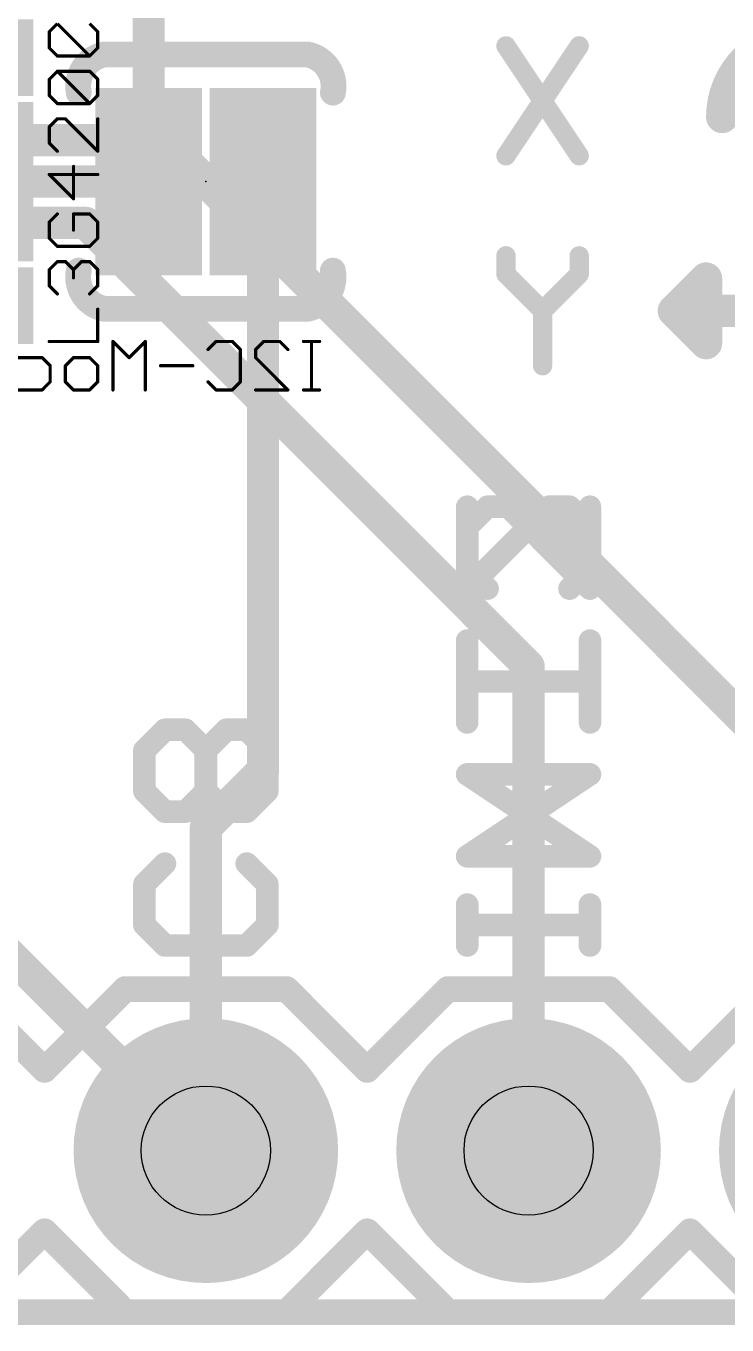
# Model space of a CAD drawing. Extents: x -24 to 83, y -11 to 17.
# Drawn here: x 12.55 to 18.07, y -0.1 to 10.11 of the extents above; entities that cross this region are included whole.
import ezdxf

# ---------------------------------------------------------------- set-up
doc = ezdxf.new("R2010")
doc.units = 0
for name, color, linetype in [('1', 22, 'CONTINUOUS'), ('16', 175, 'CONTINUOUS'), ('17', 82, 'CONTINUOUS'), ('20', 53, 'CONTINUOUS'), ('21', 53, 'CONTINUOUS'), ('22', 53, 'CONTINUOUS'), ('24', 7, 'CONTINUOUS'), ('27', 253, 'CONTINUOUS'), ('28', 253, 'CONTINUOUS'), ('29', 253, 'CONTINUOUS'), ('30', 253, 'CONTINUOUS'), ('44', 253, 'CONTINUOUS'), ('51', 53, 'CONTINUOUS')]:
    doc.layers.add(name, color=color, linetype=linetype)

# ---------------------------------------------------------------- blocks, each defined once
blk = doc.blocks.new('RECT')
blk.add_solid([(-0.5, -0.5), (0.5, -0.5), (-0.5, 0.5), (0.5, 0.5)])
blk = doc.blocks.new('ROUNDP')
at = {"const_width": 0.5}
blk.add_lwpolyline([(0, -0.25, 1), (0, 0.25, 1), (0, -0.25)], format="xyb", dxfattribs=at)

msp = doc.modelspace()

# ---------------------------------------------------------------- linework, layer by layer
at = {"layer": '1'}
for points, const_width in [([(13.645, 9.215), (12.01, 9.215)], 0.254), ([(19.05, 3.81), (13.645, 9.215)], 0.254), ([(13.025, 8.565), (12.01, 8.565)], 0.254), ([(16.51, 5.08), (13.025, 8.565)], 0.254), ([(16.51, 1.27), (16.51, 5.08)], 0.254), ([(13.97, 1.27), (12.01, 3.23)], 0.254), ([(0, 0), (20.32, 0)], 0.2032)]:
    msp.add_lwpolyline(points, dxfattribs=dict(at, const_width=const_width))
at = {"layer": '1', "const_width": 0.127}
for points in [[(13.6899, 9.2599, 1), (13.6001, 9.1701)], [(13.645, 9.1515, 1), (13.645, 9.2785)], [(13.0699, 8.6099, 1), (12.9801, 8.5201)], [(13.025, 8.5015, 1), (13.025, 8.6285)], [(16.5735, 5.08, 1), (16.4465, 5.08)], [(16.4651, 5.0351, 1), (16.5549, 5.1249)], [(13.9251, 1.2251, 1), (14.0149, 1.3149)], [(16.4465, 1.27, 1), (16.5735, 1.27)]]:
    msp.add_lwpolyline(points, format="xyb", dxfattribs=at)
at = {"layer": '16'}
for points, const_width in [([(13.52, 8.89), (13.52, 12.7)], 0.254), ([(10.16, 8.89), (13.52, 8.89)], 0.254), ([(14.42, 4.26), (14.42, 8.89)], 0.254), ([(13.97, 3.81), (14.42, 4.26)], 0.254), ([(13.97, 1.27), (13.97, 3.81)], 0.254), ([(0, 0), (20.32, 0)], 0.2032)]:
    msp.add_lwpolyline(points, dxfattribs=dict(at, const_width=const_width))
at = {"layer": '16', "const_width": 0.127}
for points in [[(13.52, 8.8265, 1), (13.52, 8.9535)], [(14.4835, 8.89, 1), (14.3565, 8.89)], [(13.4565, 8.89, 1), (13.5835, 8.89)], [(14.3565, 4.26, 1), (14.4835, 4.26)], [(14.4649, 4.2151, 1), (14.3751, 4.3049)], [(14.0335, 3.81, 1), (13.9065, 3.81)], [(13.9251, 3.8549, 1), (14.0149, 3.7651)], [(13.9065, 1.27, 1), (14.0335, 1.27)]]:
    msp.add_lwpolyline(points, format="xyb", dxfattribs=at)
at = {"layer": '20', "const_width": 0.2032}
msp.add_lwpolyline([(20.32, 0), (0, 0)], dxfattribs=at)
at = {"layer": '21'}
for points, const_width in [([(19.304, 9.398, 1), (18.034, 9.398)], 0.254), ([(16.3639, 9.9787, 1), (16.3005, 9.9364)], 0.0762), ([(16.9401, 9.9364, 1), (16.8767, 9.9787)], 0.0762), ([(17.9705, 9.398, 1), (18.0975, 9.398)], 0.127), ([(16.3005, 9.1143, 1), (16.3639, 9.0721)], 0.0762), ([(16.8767, 9.0721, 1), (16.9401, 9.1143)], 0.0762), ([(16.3703, 8.3065, 1), (16.2941, 8.3065)], 0.0762), ([(16.9465, 8.3065, 1), (16.8703, 8.3065)], 0.0762), ([(16.3591, 8.1894, 1), (16.3053, 8.1355)], 0.0762), ([(16.2941, 8.1625, 1), (16.3703, 8.1625)], 0.0762), ([(16.8703, 8.1625, 1), (16.9465, 8.1625)], 0.0762), ([(16.9354, 8.1355, 1), (16.8815, 8.1894)], 0.0762), ([(17.9705, 8.128, 1), (17.8435, 8.128)], 0.127), ([(17.9519, 8.0831, 1), (17.8621, 8.1729)], 0.127), ([(17.653, 7.9375, 1), (17.653, 7.8105)], 0.127), ([(17.6979, 7.9189, 1), (17.6081, 7.8291)], 0.127), ([(17.6081, 7.9189, 1), (17.6979, 7.8291)], 0.127), ([(16.6584, 7.8744, 1), (16.5822, 7.8744)], 0.0762), ([(16.5934, 7.9013, 1), (16.6473, 7.8474)], 0.0762), ([(16.5934, 7.8474, 1), (16.6473, 7.9013)], 0.0762), ([(17.8435, 7.62, 1), (17.9705, 7.62)], 0.127), ([(17.8621, 7.5751, 1), (17.9519, 7.6649)], 0.127), ([(16.5822, 7.4422, 1), (16.6584, 7.4422)], 0.0762), ([(16.1876, 6.3779, 1), (16.1876, 6.289)], 0.0889), ([(16.219, 6.302, 1), (16.1562, 6.3649)], 0.0889), ([(16.38, 6.3649, 1), (16.3172, 6.302)], 0.0889), ([(16.3486, 6.289, 1), (16.3486, 6.3779)], 0.0889), ([(17.0371, 6.3335, 1), (16.9481, 6.3335)], 0.0889), ([(16.071, 6.1725, 1), (15.9821, 6.1725)], 0.0889), ([(15.9951, 6.2039, 1), (16.058, 6.141)], 0.0889), ([(16.058, 5.8819, 1), (15.9951, 5.819)], 0.0889), ([(15.9821, 5.8505, 1), (16.071, 5.8505)], 0.0889), ([(16.1562, 5.658, 1), (16.219, 5.7209)], 0.0889), ([(16.9481, 5.6895, 1), (17.0371, 5.6895)], 0.0889), ([(16.9612, 5.658, 1), (17.024, 5.7209)], 0.0889), ([(16.071, 5.281, 1), (15.9821, 5.281)], 0.0889), ([(16.0266, 5.0035, 1), (16.0266, 4.9146)], 0.0889), ([(16.9926, 4.9146, 1), (16.9926, 5.0035)], 0.0889), ([(13.679, 4.5479, 1), (13.6162, 4.6108)], 0.0889), ([(14.1306, 4.6238, 1), (14.1306, 4.5349)], 0.0889), ([(14.162, 4.5479, 1), (14.0992, 4.6108)], 0.0889), ([(14.323, 4.6108, 1), (14.2602, 4.5479)], 0.0889), ([(14.2916, 4.5349, 1), (14.2916, 4.6238)], 0.0889), ([(15.9821, 4.637, 1), (16.071, 4.637)], 0.0889), ([(13.531, 4.4184, 1), (13.4421, 4.4184)], 0.0889), ([(14.014, 4.4184, 1), (13.9251, 4.4184)], 0.0889), ([(14.497, 4.4184, 1), (14.4082, 4.4184)], 0.0889), ([(13.4551, 4.4498, 1), (13.518, 4.3869)], 0.0889), ([(13.9382, 4.4498, 1), (14.001, 4.3869)], 0.0889), ([(14.4212, 4.3869, 1), (14.484, 4.4498)], 0.0889), ([(16.0266, 4.273, 1), (16.0266, 4.1841)], 0.0889), ([(17.0173, 4.1916, 1), (16.9679, 4.2655)], 0.0889), ([(16.9926, 4.1841, 1), (16.9926, 4.273)], 0.0889), ([(13.518, 4.1278, 1), (13.4551, 4.0649)], 0.0889), ([(13.4421, 4.0964, 1), (13.531, 4.0964)], 0.0889), ([(13.9251, 4.0964, 1), (14.014, 4.0964)], 0.0889), ([(14.001, 4.0649, 1), (13.9382, 4.1278)], 0.0889), ([(14.4082, 4.0964, 1), (14.497, 4.0964)], 0.0889), ([(14.484, 4.0649, 1), (14.4212, 4.1278)], 0.0889), ([(13.6476, 3.9798, 1), (13.6476, 3.8909)], 0.0889), ([(13.6162, 3.9039, 1), (13.679, 3.9668)], 0.0889), ([(13.7772, 3.9668, 1), (13.84, 3.9039)], 0.0889), ([(13.8086, 3.8909, 1), (13.8086, 3.9798)], 0.0889), ([(14.2602, 3.9668, 1), (14.323, 3.9039)], 0.0889), ([(13.679, 3.4955, 1), (13.6162, 3.5583)], 0.0889), ([(14.323, 3.5583, 1), (14.2602, 3.4955)], 0.0889), ([(16.0266, 3.629, 1), (16.0266, 3.5401)], 0.0889), ([(16.0019, 3.6215, 1), (16.0512, 3.5476)], 0.0889), ([(16.9926, 3.5401, 1), (16.9926, 3.629)], 0.0889), ([(13.531, 3.3659, 1), (13.4421, 3.3659)], 0.0889), ([(13.4551, 3.3973, 1), (13.518, 3.3345)], 0.0889), ([(14.497, 3.3659, 1), (14.4082, 3.3659)], 0.0889), ([(14.4212, 3.3345, 1), (14.484, 3.3973)], 0.0889), ([(16.071, 3.2049, 1), (15.9821, 3.2049)], 0.0889), ([(17.0371, 3.2049, 1), (16.9481, 3.2049)], 0.0889), ([(13.518, 3.0753, 1), (13.4551, 3.0125)], 0.0889), ([(13.4421, 3.0439, 1), (13.531, 3.0439)], 0.0889), ([(14.4082, 3.0439, 1), (14.497, 3.0439)], 0.0889), ([(14.484, 3.0125, 1), (14.4212, 3.0753)], 0.0889), ([(16.0266, 3.0884, 1), (16.0266, 2.9995)], 0.0889), ([(16.9926, 2.9995, 1), (16.9926, 3.0884)], 0.0889), ([(13.6476, 2.9274, 1), (13.6476, 2.8385)], 0.0889), ([(14.2916, 2.8385, 1), (14.2916, 2.9274)], 0.0889), ([(13.6162, 2.8515, 1), (13.679, 2.9143)], 0.0889), ([(14.2602, 2.9143, 1), (14.323, 2.8515)], 0.0889), ([(15.9821, 2.8829, 1), (16.071, 2.8829)], 0.0889), ([(16.9481, 2.8829, 1), (17.0371, 2.8829)], 0.0889), ([(13.335, 2.5908, 1), (13.335, 2.4892)], 0.1016), ([(13.3709, 2.5041, 1), (13.2991, 2.5759)], 0.1016), ([(14.6409, 2.5759, 1), (14.5691, 2.5041)], 0.1016), ([(14.605, 2.4892, 1), (14.605, 2.5908)], 0.1016), ([(15.875, 2.5908, 1), (15.875, 2.4892)], 0.1016), ([(15.9109, 2.5041, 1), (15.8391, 2.5759)], 0.1016), ([(17.1809, 2.5759, 1), (17.1091, 2.5041)], 0.1016), ([(17.145, 2.4892, 1), (17.145, 2.5908)], 0.1016), ([(12.6641, 1.9409, 1), (12.7359, 1.8691)], 0.1016), ([(12.6641, 1.8691, 1), (12.7359, 1.9409)], 0.1016), ([(15.2041, 1.9409, 1), (15.2759, 1.8691)], 0.1016), ([(15.2041, 1.8691, 1), (15.2759, 1.9409)], 0.1016), ([(17.7441, 1.9409, 1), (17.8159, 1.8691)], 0.1016), ([(17.7441, 1.8691, 1), (17.8159, 1.9409)], 0.1016), ([(12.7359, 0.6709, 1), (12.6641, 0.5991)], 0.1016), ([(12.7359, 0.5991, 1), (12.6641, 0.6709)], 0.1016), ([(15.2759, 0.6709, 1), (15.2041, 0.5991)], 0.1016), ([(15.2759, 0.5991, 1), (15.2041, 0.6709)], 0.1016), ([(17.8159, 0.6709, 1), (17.7441, 0.5991)], 0.1016), ([(17.8159, 0.5991, 1), (17.7441, 0.6709)], 0.1016), ([(13.335, 0.0508, 1), (13.335, -0.0508)], 0.1016), ([(13.2991, -0.0359, 1), (13.3709, 0.0359)], 0.1016), ([(14.5691, 0.0359, 1), (14.6409, -0.0359)], 0.1016), ([(14.605, -0.0508, 1), (14.605, 0.0508)], 0.1016), ([(15.875, 0.0508, 1), (15.875, -0.0508)], 0.1016), ([(15.8391, -0.0359, 1), (15.9109, 0.0359)], 0.1016), ([(17.1091, 0.0359, 1), (17.1809, -0.0359)], 0.1016), ([(17.145, -0.0508, 1), (17.145, 0.0508)], 0.1016)]:
    msp.add_lwpolyline(points, format="xyb", dxfattribs=dict(at, const_width=const_width))
for points, const_width in [([(16.3322, 9.9575), (16.9084, 9.0932)], 0.1524), ([(16.9084, 9.9575), (16.3322, 9.0932)], 0.1524), ([(16.3322, 8.3065), (16.3322, 8.1625)], 0.1524), ([(16.9084, 8.1625), (16.9084, 8.3065)], 0.1524), ([(16.3322, 8.1625), (16.6203, 7.8744)], 0.1524), ([(16.6203, 7.8744), (16.9084, 8.1625)], 0.1524), ([(17.653, 7.874), (17.907, 8.128)], 0.254), ([(17.907, 8.128), (17.907, 7.62)], 0.254), ([(17.653, 7.874), (19.558, 7.874)], 0.254), ([(17.653, 7.874), (17.907, 7.62)], 0.254), ([(16.6203, 7.8744), (16.6203, 7.4422)], 0.1524), ([(16.1876, 6.3335), (16.0266, 6.1725)], 0.1778), ([(16.3486, 6.3335), (16.1876, 6.3335)], 0.1778), ([(16.9926, 5.6895), (16.3486, 6.3335)], 0.1778), ([(16.9926, 6.3335), (16.9926, 5.6895)], 0.1778), ([(16.0266, 6.1725), (16.0266, 5.8505)], 0.1778), ([(16.0266, 5.8505), (16.1876, 5.6895)], 0.1778), ([(16.0266, 4.637), (16.0266, 5.281)], 0.1778), ([(16.9926, 4.959), (16.0266, 4.959)], 0.1778), ([(13.6476, 4.5794), (13.4866, 4.4184)], 0.1778), ([(13.9696, 4.4184), (14.1306, 4.5794)], 0.1778), ([(14.1306, 4.5794), (14.2916, 4.5794)], 0.1778), ([(14.2916, 4.5794), (14.4526, 4.4184)], 0.1778), ([(13.4866, 4.4184), (13.4866, 4.0964)], 0.1778), ([(13.9696, 4.0964), (13.9696, 4.4184)], 0.1778), ([(14.4526, 4.4184), (14.4526, 4.0964)], 0.1778), ([(16.0266, 3.5845), (16.9926, 4.2286)], 0.1778), ([(16.9926, 4.2286), (16.0266, 4.2286)], 0.1778), ([(13.4866, 4.0964), (13.6476, 3.9354)], 0.1778), ([(13.8086, 3.9354), (13.9696, 4.0964)], 0.1778), ([(14.4526, 4.0964), (14.2916, 3.9354)], 0.1778), ([(13.6476, 3.9354), (13.8086, 3.9354)], 0.1778), ([(13.6476, 3.5269), (13.4866, 3.3659)], 0.1778), ([(14.4526, 3.3659), (14.2916, 3.5269)], 0.1778), ([(16.9926, 3.5845), (16.0266, 3.5845)], 0.1778), ([(13.4866, 3.3659), (13.4866, 3.0439)], 0.1778), ([(14.4526, 3.0439), (14.4526, 3.3659)], 0.1778), ([(16.0266, 2.8829), (16.0266, 3.2049)], 0.1778), ([(16.9926, 2.8829), (16.9926, 3.2049)], 0.1778), ([(13.4866, 3.0439), (13.6476, 2.8829)], 0.1778), ([(14.2916, 2.8829), (14.4526, 3.0439)], 0.1778), ([(16.9926, 3.0439), (16.0266, 3.0439)], 0.1778), ([(13.6476, 2.8829), (14.2916, 2.8829)], 0.1778), ([(12.065, 2.54), (12.7, 1.905)], 0.2032), ([(12.7, 1.905), (13.335, 2.54)], 0.2032), ([(13.335, 2.54), (14.605, 2.54)], 0.2032), ([(14.605, 2.54), (15.24, 1.905)], 0.2032), ([(15.875, 2.54), (15.24, 1.905)], 0.2032), ([(15.875, 2.54), (17.145, 2.54)], 0.2032), ([(17.145, 2.54), (17.78, 1.905)], 0.2032), ([(18.415, 2.54), (17.78, 1.905)], 0.2032), ([(12.7, 0.635), (12.065, 0)], 0.2032), ([(13.335, 0), (12.7, 0.635)], 0.2032), ([(15.24, 0.635), (14.605, 0)], 0.2032), ([(15.24, 0.635), (15.875, 0)], 0.2032), ([(17.78, 0.635), (17.145, 0)], 0.2032), ([(17.78, 0.635), (18.415, 0)], 0.2032), ([(14.605, 0), (13.335, 0)], 0.2032), ([(17.145, 0), (15.875, 0)], 0.2032)]:
    msp.add_lwpolyline(points, dxfattribs=dict(at, const_width=const_width))
at = {"layer": '22'}
for points, const_width in [([(13.17, 9.89, 0.4142), (12.97, 9.59)], 0.2032), ([(13.17, 9.9408, 1), (13.17, 9.8392)], 0.1016), ([(13.18, 9.8402, 1), (13.16, 9.9398)], 0.1016), ([(14.97, 9.59, 0.4142), (14.77, 9.89)], 0.2032), ([(14.78, 9.9398, 1), (14.76, 9.8402)], 0.1016), ([(14.77, 9.8392, 1), (14.77, 9.9408)], 0.1016), ([(12.9202, 9.58, 1), (13.0198, 9.6)], 0.1016), ([(14.9202, 9.6, 1), (15.0198, 9.58)], 0.1016), ([(12.97, 8.19, 0.4142), (13.17, 7.89)], 0.2032), ([(13.0198, 8.18, 1), (12.9202, 8.2)], 0.1016), ([(14.77, 7.89, 0.4142), (14.97, 8.19)], 0.2032), ([(15.0198, 8.2, 1), (14.9202, 8.18)], 0.1016), ([(13.17, 7.9408, 1), (13.17, 7.8392)], 0.1016), ([(13.16, 7.8402, 1), (13.18, 7.9398)], 0.1016), ([(14.76, 7.9398, 1), (14.78, 7.8402)], 0.1016), ([(14.77, 7.8392, 1), (14.77, 7.9408)], 0.1016), ([(16.0719, 6.3335, 1), (15.983, 6.3335)], 0.0889), ([(16.6714, 6.3779, 1), (16.6714, 6.289)], 0.0889), ([(16.7028, 6.302, 1), (16.64, 6.3649)], 0.0889), ([(16.8638, 6.3649, 1), (16.801, 6.302)], 0.0889), ([(16.8324, 6.289, 1), (16.8324, 6.3779)], 0.0889), ([(17.0379, 6.1725, 1), (16.949, 6.1725)], 0.0889), ([(16.962, 6.141, 1), (17.0249, 6.2039)], 0.0889), ([(17.0249, 5.819, 1), (16.962, 5.8819)], 0.0889), ([(16.949, 5.8505, 1), (17.0379, 5.8505)], 0.0889), ([(15.996, 5.7209, 1), (16.0588, 5.658)], 0.0889), ([(15.983, 5.6895, 1), (16.0719, 5.6895)], 0.0889), ([(16.801, 5.7209, 1), (16.8638, 5.658)], 0.0889), ([(17.0379, 5.281, 1), (16.949, 5.281)], 0.0889), ([(16.0274, 5.0035, 1), (16.0274, 4.9146)], 0.0889), ([(16.9934, 4.9146, 1), (16.9934, 5.0035)], 0.0889), ([(13.6484, 4.6238, 1), (13.6484, 4.5349)], 0.0889), ([(13.6798, 4.5479, 1), (13.617, 4.6108)], 0.0889), ([(13.8408, 4.6108, 1), (13.778, 4.5479)], 0.0889), ([(13.8094, 4.5349, 1), (13.8094, 4.6238)], 0.0889), ([(14.3238, 4.6108, 1), (14.261, 4.5479)], 0.0889), ([(16.949, 4.637, 1), (17.0379, 4.637)], 0.0889), ([(13.5319, 4.4184, 1), (13.443, 4.4184)], 0.0889), ([(14.0149, 4.4184, 1), (13.926, 4.4184)], 0.0889), ([(14.4979, 4.4184, 1), (14.409, 4.4184)], 0.0889), ([(13.456, 4.4498, 1), (13.5188, 4.3869)], 0.0889), ([(13.939, 4.3869, 1), (14.0018, 4.4498)], 0.0889), ([(14.422, 4.3869, 1), (14.4849, 4.4498)], 0.0889), ([(16.0274, 4.273, 1), (16.0274, 4.1841)], 0.0889), ([(16.0521, 4.2655, 1), (16.0027, 4.1916)], 0.0889), ([(16.9934, 4.1841, 1), (16.9934, 4.273)], 0.0889), ([(13.5188, 4.1278, 1), (13.456, 4.0649)], 0.0889), ([(13.443, 4.0964, 1), (13.5319, 4.0964)], 0.0889), ([(14.0018, 4.1278, 1), (13.939, 4.0649)], 0.0889), ([(13.926, 4.0964, 1), (14.0149, 4.0964)], 0.0889), ([(14.409, 4.0964, 1), (14.4979, 4.0964)], 0.0889), ([(14.4849, 4.0649, 1), (14.422, 4.1278)], 0.0889), ([(13.617, 3.9039, 1), (13.6798, 3.9668)], 0.0889), ([(14.1314, 3.9798, 1), (14.1314, 3.8909)], 0.0889), ([(14.1, 3.9039, 1), (14.1628, 3.9668)], 0.0889), ([(14.261, 3.9668, 1), (14.3238, 3.9039)], 0.0889), ([(14.2924, 3.8909, 1), (14.2924, 3.9798)], 0.0889), ([(13.6798, 3.4955, 1), (13.617, 3.5583)], 0.0889), ([(14.3238, 3.5583, 1), (14.261, 3.4955)], 0.0889), ([(16.0274, 3.629, 1), (16.0274, 3.5401)], 0.0889), ([(16.9688, 3.5476, 1), (17.0181, 3.6215)], 0.0889), ([(16.9934, 3.5401, 1), (16.9934, 3.629)], 0.0889), ([(13.5319, 3.3659, 1), (13.443, 3.3659)], 0.0889), ([(13.456, 3.3973, 1), (13.5188, 3.3345)], 0.0889), ([(14.4979, 3.3659, 1), (14.409, 3.3659)], 0.0889), ([(14.422, 3.3345, 1), (14.4849, 3.3973)], 0.0889), ([(16.0719, 3.2049, 1), (15.983, 3.2049)], 0.0889), ([(17.0379, 3.2049, 1), (16.949, 3.2049)], 0.0889), ([(13.5188, 3.0753, 1), (13.456, 3.0125)], 0.0889), ([(13.443, 3.0439, 1), (13.5319, 3.0439)], 0.0889), ([(14.409, 3.0439, 1), (14.4979, 3.0439)], 0.0889), ([(14.4849, 3.0125, 1), (14.422, 3.0753)], 0.0889), ([(16.0274, 3.0884, 1), (16.0274, 2.9995)], 0.0889), ([(16.9934, 2.9995, 1), (16.9934, 3.0884)], 0.0889), ([(13.6484, 2.9274, 1), (13.6484, 2.8385)], 0.0889), ([(14.2924, 2.8385, 1), (14.2924, 2.9274)], 0.0889), ([(13.617, 2.8515, 1), (13.6798, 2.9143)], 0.0889), ([(14.261, 2.9143, 1), (14.3238, 2.8515)], 0.0889), ([(15.983, 2.8829, 1), (16.0719, 2.8829)], 0.0889), ([(16.949, 2.8829, 1), (17.0379, 2.8829)], 0.0889)]:
    msp.add_lwpolyline(points, format="xyb", dxfattribs=dict(at, const_width=const_width))
for points, const_width in [([(14.77, 9.89), (13.17, 9.89)], 0.2032), ([(13.17, 7.89), (14.77, 7.89)], 0.2032), ([(16.0274, 6.3335), (16.0274, 5.6895)], 0.1778), ([(16.0274, 5.6895), (16.6714, 6.3335)], 0.1778), ([(16.6714, 6.3335), (16.8324, 6.3335)], 0.1778), ([(16.8324, 6.3335), (16.9934, 6.1725)], 0.1778), ([(16.9934, 6.1725), (16.9934, 5.8505)], 0.1778), ([(16.9934, 5.8505), (16.8324, 5.6895)], 0.1778), ([(16.9934, 4.637), (16.9934, 5.281)], 0.1778), ([(16.0274, 4.959), (16.9934, 4.959)], 0.1778), ([(13.6484, 4.5794), (13.4874, 4.4184)], 0.1778), ([(13.8094, 4.5794), (13.6484, 4.5794)], 0.1778), ([(13.9704, 4.4184), (13.8094, 4.5794)], 0.1778), ([(14.2924, 4.5794), (14.4534, 4.4184)], 0.1778), ([(13.4874, 4.4184), (13.4874, 4.0964)], 0.1778), ([(13.9704, 4.0964), (13.9704, 4.4184)], 0.1778), ([(14.4534, 4.4184), (14.4534, 4.0964)], 0.1778), ([(16.9934, 3.5845), (16.0274, 4.2286)], 0.1778), ([(16.0274, 4.2286), (16.9934, 4.2286)], 0.1778), ([(13.4874, 4.0964), (13.6484, 3.9354)], 0.1778), ([(14.1314, 3.9354), (13.9704, 4.0964)], 0.1778), ([(14.4534, 4.0964), (14.2924, 3.9354)], 0.1778), ([(14.2924, 3.9354), (14.1314, 3.9354)], 0.1778), ([(13.4874, 3.3659), (13.6484, 3.5269)], 0.1778), ([(14.2924, 3.5269), (14.4534, 3.3659)], 0.1778), ([(16.0274, 3.5845), (16.9934, 3.5845)], 0.1778), ([(13.4874, 3.0439), (13.4874, 3.3659)], 0.1778), ([(14.4534, 3.3659), (14.4534, 3.0439)], 0.1778), ([(16.0274, 2.8829), (16.0274, 3.2049)], 0.1778), ([(16.9934, 2.8829), (16.9934, 3.2049)], 0.1778), ([(13.6484, 2.8829), (13.4874, 3.0439)], 0.1778), ([(14.4534, 3.0439), (14.2924, 2.8829)], 0.1778), ([(16.0274, 3.0439), (16.9934, 3.0439)], 0.1778), ([(14.2924, 2.8829), (13.6484, 2.8829)], 0.1778)]:
    msp.add_lwpolyline(points, dxfattribs=dict(at, const_width=const_width))
at = {"layer": '24'}
msp.add_point((13.97, 8.89), dxfattribs=at)
at = {"layer": '27', "const_width": 0.0254}
for points in [[(12.7378, 10.0686), (12.8013, 10.1322)], [(13.0555, 9.8779), (12.8013, 10.1322)], [(13.0555, 10.1322), (13.1191, 10.0686)], [(12.7378, 9.9415), (12.7378, 10.0686)], [(13.1191, 10.0686), (13.1191, 9.9415)], [(12.8013, 9.8779), (12.7378, 9.9415)], [(13.1191, 9.9415), (13.0555, 9.8779)], [(13.0555, 9.8779), (12.8013, 9.8779)], [(12.7378, 9.6944), (12.8013, 9.7579)], [(12.7378, 9.5673), (12.7378, 9.6944)], [(12.8013, 9.7579), (13.0555, 9.7579)], [(13.0555, 9.5037), (12.8013, 9.7579)], [(13.0555, 9.7579), (13.1191, 9.6944)], [(13.1191, 9.6944), (13.1191, 9.5673)], [(12.8013, 9.5037), (12.7378, 9.5673)], [(13.0555, 9.5037), (12.8013, 9.5037)], [(13.1191, 9.5673), (13.0555, 9.5037)], [(12.8013, 9.3837), (12.7378, 9.3202)], [(12.7378, 9.3202), (12.7378, 9.1931)], [(12.8649, 9.3837), (12.8013, 9.3837)], [(13.1191, 9.1295), (12.8649, 9.3837)], [(13.1191, 9.3837), (13.1191, 9.1295)], [(12.7378, 9.1931), (12.8013, 9.1295)], [(12.9284, 8.7553), (12.9284, 9.0095)], [(13.1191, 8.946), (12.7378, 8.946)], [(12.7378, 8.946), (12.9284, 8.7553)], [(12.8013, 8.6353), (12.7378, 8.5718)], [(12.7378, 8.5718), (12.7378, 8.4447)], [(13.0555, 8.6353), (12.9284, 8.6353)], [(12.9284, 8.6353), (12.9284, 8.5082)], [(13.1191, 8.5718), (13.0555, 8.6353)], [(13.1191, 8.4447), (13.1191, 8.5718)], [(12.7378, 8.4447), (12.8013, 8.3811)], [(12.8013, 8.3811), (13.0555, 8.3811)], [(13.0555, 8.3811), (13.1191, 8.4447)], [(12.7378, 8.1976), (12.8013, 8.2611)], [(12.7378, 8.0705), (12.7378, 8.1976)], [(12.8013, 8.2611), (12.8649, 8.2611)], [(12.8649, 8.2611), (12.9284, 8.1976)], [(12.9284, 8.1976), (12.992, 8.2611)], [(12.9284, 8.1976), (12.9284, 8.134)], [(12.992, 8.2611), (13.0555, 8.2611)], [(13.0555, 8.2611), (13.1191, 8.1976)], [(13.1191, 8.1976), (13.1191, 8.0705)], [(12.8013, 8.0069), (12.7378, 8.0705)], [(13.1191, 8.0705), (13.0555, 8.0069)], [(13.1191, 7.6327), (13.1191, 7.8869)], [(12.7378, 7.6327), (13.1191, 7.6327)]]:
    msp.add_lwpolyline(points, dxfattribs=at)
at = {"layer": '27', "const_width": 0.0127}
for points in [[(12.7441, 10.0686, 1), (12.7314, 10.0686)], [(12.7333, 10.0731, 1), (12.7423, 10.0641)], [(13.1255, 10.0686, 1), (13.1128, 10.0686)], [(13.1146, 10.0641, 1), (13.1236, 10.0731)], [(12.7423, 9.946, 1), (12.7333, 9.937)], [(12.7314, 9.9415, 1), (12.7441, 9.9415)], [(13.1128, 9.9415, 1), (13.1255, 9.9415)], [(13.1236, 9.937, 1), (13.1146, 9.946)], [(12.8013, 9.8843, 1), (12.8013, 9.8716)], [(12.7968, 9.8734, 1), (12.8058, 9.8824)], [(13.0511, 9.8824, 1), (13.06, 9.8734)], [(13.0511, 9.8734, 1), (13.06, 9.8824)], [(13.0555, 9.8716, 1), (13.0555, 9.8843)], [(12.7441, 9.6944, 1), (12.7314, 9.6944)], [(12.7333, 9.6989, 1), (12.7423, 9.6899)], [(12.8013, 9.7643, 1), (12.8013, 9.7516)], [(12.8058, 9.7624, 1), (12.7968, 9.7535)], [(12.8058, 9.7535, 1), (12.7968, 9.7624)], [(13.06, 9.7624, 1), (13.0511, 9.7535)], [(13.0555, 9.7516, 1), (13.0555, 9.7643)], [(13.1255, 9.6944, 1), (13.1128, 9.6944)], [(13.1146, 9.6899, 1), (13.1236, 9.6989)], [(12.7423, 9.5718, 1), (12.7333, 9.5628)], [(12.7314, 9.5673, 1), (12.7441, 9.5673)], [(12.8013, 9.5101, 1), (12.8013, 9.4974)], [(12.7968, 9.4992, 1), (12.8058, 9.5082)], [(13.0511, 9.5082, 1), (13.06, 9.4992)], [(13.0511, 9.4992, 1), (13.06, 9.5082)], [(13.0555, 9.4974, 1), (13.0555, 9.5101)], [(13.1128, 9.5673, 1), (13.1255, 9.5673)], [(13.1236, 9.5628, 1), (13.1146, 9.5718)], [(12.7441, 9.3202, 1), (12.7314, 9.3202)], [(12.7333, 9.3247, 1), (12.7423, 9.3157)], [(12.8013, 9.3901, 1), (12.8013, 9.3774)], [(12.8058, 9.3793, 1), (12.7968, 9.3882)], [(12.8694, 9.3882, 1), (12.8604, 9.3793)], [(12.8649, 9.3774, 1), (12.8649, 9.3901)], [(13.1255, 9.3837, 1), (13.1128, 9.3837)], [(12.7423, 9.1976, 1), (12.7333, 9.1886)], [(12.7314, 9.1931, 1), (12.7441, 9.1931)], [(12.7968, 9.125, 1), (12.8058, 9.134)], [(13.1128, 9.1295, 1), (13.1255, 9.1295)], [(13.1146, 9.125, 1), (13.1236, 9.134)], [(12.9348, 9.0095, 1), (12.9221, 9.0095)], [(12.7423, 8.9505, 1), (12.7333, 8.9415)], [(12.7378, 8.9523, 1), (12.7378, 8.9396)], [(13.1191, 8.9396, 1), (13.1191, 8.9523)], [(12.9221, 8.7553, 1), (12.9348, 8.7553)], [(12.9239, 8.7508, 1), (12.9329, 8.7598)], [(12.7441, 8.5718, 1), (12.7314, 8.5718)], [(12.7333, 8.5763, 1), (12.7423, 8.5673)], [(12.8058, 8.6308, 1), (12.7968, 8.6398)], [(12.9284, 8.6417, 1), (12.9284, 8.629)], [(12.9348, 8.6353, 1), (12.9221, 8.6353)], [(13.06, 8.6398, 1), (13.0511, 8.6308)], [(13.0555, 8.629, 1), (13.0555, 8.6417)], [(13.1255, 8.5718, 1), (13.1128, 8.5718)], [(13.1146, 8.5673, 1), (13.1236, 8.5763)], [(12.9221, 8.5082, 1), (12.9348, 8.5082)], [(12.7423, 8.4492, 1), (12.7333, 8.4402)], [(12.7314, 8.4447, 1), (12.7441, 8.4447)], [(12.8013, 8.3875, 1), (12.8013, 8.3748)], [(12.7968, 8.3766, 1), (12.8058, 8.3856)], [(13.0511, 8.3856, 1), (13.06, 8.3766)], [(13.0555, 8.3748, 1), (13.0555, 8.3875)], [(13.1128, 8.4447, 1), (13.1255, 8.4447)], [(13.1236, 8.4402, 1), (13.1146, 8.4492)], [(12.7441, 8.1976, 1), (12.7314, 8.1976)], [(12.7333, 8.2021, 1), (12.7423, 8.1931)], [(12.8013, 8.2675, 1), (12.8013, 8.2548)], [(12.8058, 8.2566, 1), (12.7968, 8.2656)], [(12.8694, 8.2656, 1), (12.8604, 8.2566)], [(12.8649, 8.2548, 1), (12.8649, 8.2675)], [(12.9239, 8.2021, 1), (12.9329, 8.1931)], [(12.9348, 8.1976, 1), (12.9221, 8.1976)], [(12.9239, 8.1931, 1), (12.9329, 8.2021)], [(12.992, 8.2675, 1), (12.992, 8.2548)], [(12.9965, 8.2566, 1), (12.9875, 8.2656)], [(13.06, 8.2656, 1), (13.0511, 8.2566)], [(13.0555, 8.2548, 1), (13.0555, 8.2675)], [(13.1255, 8.1976, 1), (13.1128, 8.1976)], [(13.1146, 8.1931, 1), (13.1236, 8.2021)], [(12.7423, 8.0749, 1), (12.7333, 8.066)], [(12.7314, 8.0705, 1), (12.7441, 8.0705)], [(12.9221, 8.134, 1), (12.9348, 8.134)], [(13.1128, 8.0705, 1), (13.1255, 8.0705)], [(13.1236, 8.066, 1), (13.1146, 8.0749)], [(12.7968, 8.0024, 1), (12.8058, 8.0114)], [(13.0511, 8.0114, 1), (13.06, 8.0024)], [(13.1255, 7.8869, 1), (13.1128, 7.8869)], [(12.7378, 7.6391, 1), (12.7378, 7.6264)], [(13.1128, 7.6327, 1), (13.1255, 7.6327)], [(13.1191, 7.6264, 1), (13.1191, 7.6391)]]:
    msp.add_lwpolyline(points, format="xyb", dxfattribs=at)
at = {"layer": '28', "const_width": 0.0127}
for points in [[(13.2453, 7.633, 1), (13.2326, 7.633)], [(13.2435, 7.6375, 1), (13.2345, 7.6285)], [(13.4996, 7.633, 1), (13.4869, 7.633)], [(13.4977, 7.6285, 1), (13.4887, 7.6375)], [(13.9829, 7.574, 1), (13.9919, 7.565)], [(14.051, 7.6394, 1), (14.051, 7.6267)], [(14.0554, 7.6285, 1), (14.0465, 7.6375)], [(14.1826, 7.6375, 1), (14.1736, 7.6285)], [(14.1781, 7.6267, 1), (14.1781, 7.6394)], [(14.248, 7.5695, 1), (14.2353, 7.5695)], [(14.2371, 7.565, 1), (14.2461, 7.574)], [(14.3571, 7.574, 1), (14.3661, 7.565)], [(14.368, 7.5695, 1), (14.3553, 7.5695)], [(14.4252, 7.6394, 1), (14.4252, 7.6267)], [(14.4297, 7.6285, 1), (14.4207, 7.6375)], [(14.5568, 7.6375, 1), (14.5478, 7.6285)], [(14.5523, 7.6267, 1), (14.5523, 7.6394)], [(14.6113, 7.565, 1), (14.6203, 7.574)], [(14.7382, 7.6394, 1), (14.7382, 7.6267)], [(14.8081, 7.633, 1), (14.7954, 7.633)], [(14.8653, 7.6267, 1), (14.8653, 7.6394)], [(12.6857, 7.5104, 1), (12.6768, 7.5014)], [(12.6812, 7.4996, 1), (12.6812, 7.5123)], [(12.9283, 7.5123, 1), (12.9283, 7.4996)], [(12.9328, 7.5014, 1), (12.9239, 7.5104)], [(13.0599, 7.5104, 1), (13.051, 7.5014)], [(13.0555, 7.4996, 1), (13.0555, 7.5123)], [(13.3616, 7.5104, 1), (13.3706, 7.5014)], [(13.3616, 7.5014, 1), (13.3706, 7.5104)], [(14.3661, 7.5104, 1), (14.3571, 7.5014)], [(14.3553, 7.5059, 1), (14.368, 7.5059)], [(12.7511, 7.4424, 1), (12.7384, 7.4424)], [(12.7403, 7.4379, 1), (12.7493, 7.4469)], [(12.8711, 7.4424, 1), (12.8584, 7.4424)], [(12.8603, 7.4469, 1), (12.8693, 7.4379)], [(13.1254, 7.4424, 1), (13.1127, 7.4424)], [(13.1145, 7.4379, 1), (13.1235, 7.4469)], [(13.6132, 7.4487, 1), (13.6132, 7.436)], [(13.8674, 7.436, 1), (13.8674, 7.4487)], [(12.6768, 7.2562, 1), (12.6857, 7.2472)], [(12.6812, 7.2454, 1), (12.6812, 7.2581)], [(12.7384, 7.3153, 1), (12.7511, 7.3153)], [(12.7493, 7.3108, 1), (12.7403, 7.3197)], [(12.8693, 7.3197, 1), (12.8603, 7.3108)], [(12.8584, 7.3153, 1), (12.8711, 7.3153)], [(12.9283, 7.2581, 1), (12.9283, 7.2454)], [(12.9239, 7.2472, 1), (12.9328, 7.2562)], [(13.051, 7.2562, 1), (13.0599, 7.2472)], [(13.0555, 7.2454, 1), (13.0555, 7.2581)], [(13.1127, 7.3153, 1), (13.1254, 7.3153)], [(13.1235, 7.3108, 1), (13.1145, 7.3197)], [(13.2326, 7.2517, 1), (13.2453, 7.2517)], [(13.4869, 7.2517, 1), (13.4996, 7.2517)], [(13.9919, 7.3197, 1), (13.9829, 7.3108)], [(14.051, 7.2581, 1), (14.051, 7.2454)], [(14.0465, 7.2472, 1), (14.0554, 7.2562)], [(14.1736, 7.2562, 1), (14.1826, 7.2472)], [(14.1781, 7.2454, 1), (14.1781, 7.2581)], [(14.2353, 7.3153, 1), (14.248, 7.3153)], [(14.2461, 7.3108, 1), (14.2371, 7.3197)], [(14.3616, 7.2581, 1), (14.3616, 7.2454)], [(14.6113, 7.2472, 1), (14.6203, 7.2562)], [(14.6158, 7.2454, 1), (14.6158, 7.2581)], [(14.7382, 7.2581, 1), (14.7382, 7.2454)], [(14.7954, 7.2517, 1), (14.8081, 7.2517)], [(14.8653, 7.2454, 1), (14.8653, 7.2581)]]:
    msp.add_lwpolyline(points, format="xyb", dxfattribs=at)
at = {"layer": '28', "const_width": 0.0254}
for points in [[(13.3661, 7.5059), (13.239, 7.633)], [(13.239, 7.633), (13.239, 7.2517)], [(13.4932, 7.633), (13.3661, 7.5059)], [(13.4932, 7.2517), (13.4932, 7.633)], [(13.9874, 7.5695), (14.051, 7.633)], [(14.051, 7.633), (14.1781, 7.633)], [(14.1781, 7.633), (14.2416, 7.5695)], [(14.2416, 7.5695), (14.2416, 7.3153)], [(14.3616, 7.5695), (14.4252, 7.633)], [(14.3616, 7.5059), (14.3616, 7.5695)], [(14.4252, 7.633), (14.5523, 7.633)], [(14.5523, 7.633), (14.6158, 7.5695)], [(14.8653, 7.633), (14.7382, 7.633)], [(14.8017, 7.2517), (14.8017, 7.633)], [(12.6812, 7.5059), (12.4906, 7.5059)], [(12.7448, 7.4424), (12.6812, 7.5059)], [(12.8648, 7.4424), (12.9283, 7.5059)], [(12.9283, 7.5059), (13.0555, 7.5059)], [(13.0555, 7.5059), (13.119, 7.4424)], [(14.6158, 7.2517), (14.3616, 7.5059)], [(12.7448, 7.3153), (12.7448, 7.4424)], [(12.8648, 7.3153), (12.8648, 7.4424)], [(13.119, 7.4424), (13.119, 7.3153)], [(13.8674, 7.4424), (13.6132, 7.4424)], [(12.4906, 7.2517), (12.6812, 7.2517)], [(12.6812, 7.2517), (12.7448, 7.3153)], [(12.9283, 7.2517), (12.8648, 7.3153)], [(13.0555, 7.2517), (12.9283, 7.2517)], [(13.119, 7.3153), (13.0555, 7.2517)], [(14.051, 7.2517), (13.9874, 7.3153)], [(14.1781, 7.2517), (14.051, 7.2517)], [(14.2416, 7.3153), (14.1781, 7.2517)], [(14.3616, 7.2517), (14.6158, 7.2517)], [(14.8653, 7.2517), (14.7382, 7.2517)]]:
    msp.add_lwpolyline(points, dxfattribs=at)
at = {"layer": '44'}
for centre in [(13.97, 1.27), (16.51, 1.27)]:
    msp.add_circle(centre, 0.508, dxfattribs=at)

# ---------------------------------------------------------------- block references
at = {"layer": '16', "xscale": 0.635, "yscale": 1.27, "rotation": 180}
for p in [(13.52, 8.89), (14.42, 8.89)]:
    msp.add_blockref('RECT', p, dxfattribs=at)
at = {"layer": '17', "xscale": 1.8796, "yscale": 1.8796, "rotation": 90}
for p in [(13.97, 1.27), (13.97, 1.27), (16.51, 1.27), (16.51, 1.27)]:
    msp.add_blockref('ROUNDP', p, dxfattribs=at)
at = {"layer": '29', "xscale": 1.2032, "yscale": 0.6032}
for p in [(12.01, 9.865), (12.01, 9.215), (12.01, 8.565), (12.01, 7.915)]:
    msp.add_blockref('RECT', p, dxfattribs=at)
at = {"layer": '29', "xscale": 2.0828, "yscale": 2.0828, "rotation": 90}
for p in [(13.97, 1.27), (16.51, 1.27), (19.05, 1.27)]:
    msp.add_blockref('ROUNDP', p, dxfattribs=at)
at = {"layer": '30'}
for name, p, xscale, yscale, rotation in [('RECT', (13.52, 8.89), 0.8382, 1.4732, 180), ('RECT', (14.42, 8.89), 0.8382, 1.4732, 180), ('ROUNDP', (13.97, 1.27), 2.0828, 2.0828, 90), ('ROUNDP', (16.51, 1.27), 2.0828, 2.0828, 90), ('ROUNDP', (19.05, 1.27), 2.0828, 2.0828, 90)]:
    msp.add_blockref(name, p, dxfattribs=dict(at, xscale=xscale, yscale=yscale, rotation=rotation))
at = {"layer": '51', "xscale": 0.508, "yscale": 0.508}
for p in [(13.97, 1.27), (16.51, 1.27)]:
    msp.add_blockref('RECT', p, dxfattribs=at)

doc.saveas('drawing.dxf')
